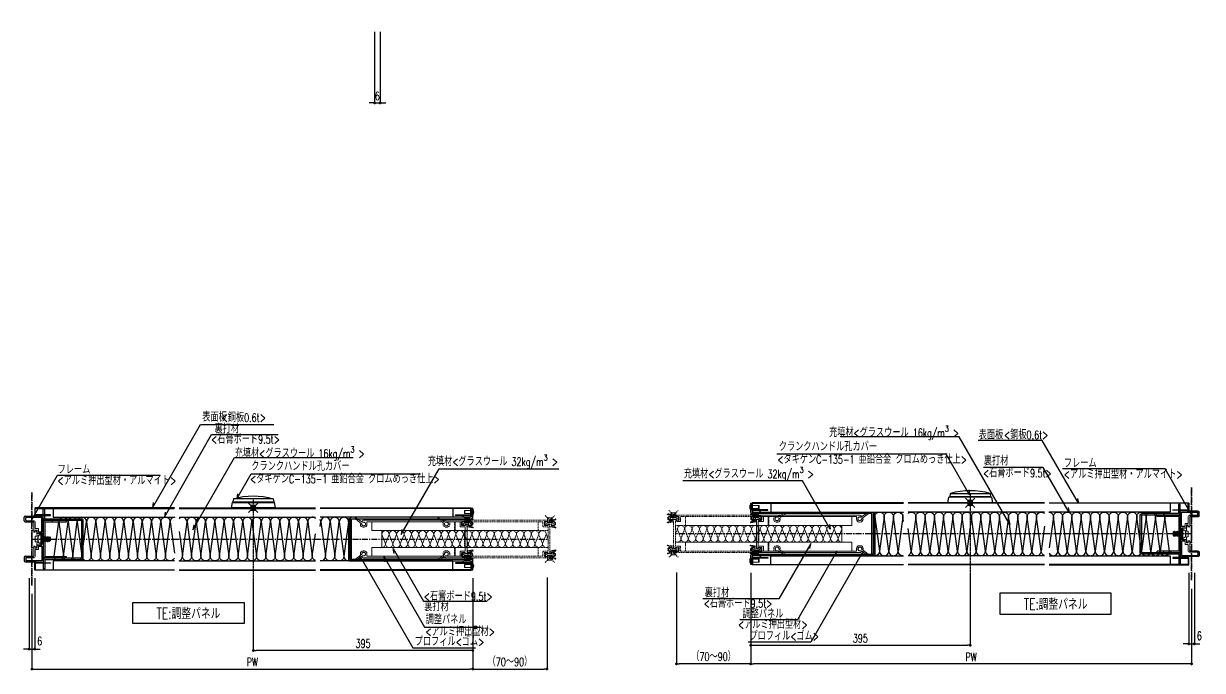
# Model space of a CAD drawing. Extents: x -275225 to 47266, y -41063 to 95295.
# Drawn here: x -225607 to -224337, y -14322 to -13626 of the extents above; entities that cross this region are included whole.
import ezdxf
from ezdxf.enums import TextEntityAlignment as Align

# ---------------------------------------------------------------- set-up
doc = ezdxf.new("R2010")
doc.units = 0
doc.header["$LTSCALE"] = 0.2
doc.header["$PDMODE"] = 99
doc.header["$PDSIZE"] = 5
doc.linetypes.add('CENTER', pattern=[50.8, 31.75, -6.35, 6.35, -6.35])
doc.linetypes.add('HIDDEN', pattern=[9.525, 6.35, -3.175])
doc.layers.add('_ポイント', color=1, linetype='Continuous', plot=False)
for name, color, linetype in [('_基準', 1, 'CENTER'), ('_文字', 3, 'Continuous'), ('_製品', 4, 'Continuous'), ('_製品寸法', 9, 'Continuous'), ('KIJUN', 1, 'CENTER')]:
    doc.layers.add(name, color=color, linetype=linetype)
doc.styles.add('OKAMURA', font='SIMPLEX.shx', dxfattribs={"width": 0.7, "bigfont": 'BIGFONT.shx'})
doc.dimstyles.new('OKAMURA-003', dxfattribs={"dimscale": 3, "dimtxt": 3, "dimasz": 1, "dimexe": 0, "dimexo": 3, "dimgap": 1, "dimtad": 1, "dimdec": 3, "dimdsep": 46, "dimtxsty": 'OKAMURA', "dimblk1": 'DOT', "dimblk2": 'DOT', "dimsah": 1, "dimcen": 0, "dimclrd": 9, "dimclre": 9, "dimclrt": 3, "dimadec": 0, "dimazin": 0, "dimtfac": 1, "dimtdec": 3, "dimtix": 1, "dimtmove": 2, "dimatfit": 3, "dimldrblk": 'NONE', "dimfxl": 0, "dimtolj": 1, "dimarcsym": 0})

# ---------------------------------------------------------------- blocks, each defined once
blk = doc.blocks.new('P16_SS_BASE_TAYNAM_TE')
at = {"layer": '_ポイント'}
blk.add_point((24, 13), dxfattribs=at)
at = {"layer": '_製品'}
for p, q in [((48, 13), (0, 13)), ((1.1, 7), (0, 13)), ((48, 13), (46.9, 7)), ((1.1, 7), (46.9, 7)), ((2, 7), (2, 6.5)), ((2, 6.5), (46, 6.5)), ((2.6, 3), (2, 6.5)), ((45.4, 3), (2.6, 3)), ((45.4, 3), (46, 6.5)), ((46, 7), (46, 6.5))]:
    blk.add_line(p, q, dxfattribs=at)
blk.add_arc((24, 77.7), 77.7, 254.0272, 285.9729, dxfattribs=at)
blk = doc.blocks.new('P16_SS_BASE_TV_TAYNAM00')
at = {"layer": '_製品'}
blk.add_blockref('P16_SS_BASE_TAYNAM_TE', (-24, -13), dxfattribs=at)
blk = doc.blocks.new('_DOT')
at = {"color": 0, "linetype": 'ByBlock'}
blk.add_line((-0.5, 0), (-1, 0), dxfattribs=at)
at = {"color": 0, "linetype": 'ByBlock', "const_width": 0.5}
blk.add_lwpolyline([(-0.25, 0, 1), (0.25, 0, 1)], format="xyb", close=True, dxfattribs=at)
blk = doc.blocks.new('*D934')
at = {"layer": '_製品寸法', "color": 9, "lineweight": -2, "transparency": 16777216}
for p, q in [((238.5, -42.5), (238.5, -120)), ((475, -42), (475, -120)), ((472, -120), (241.5, -120))]:
    blk.add_line(p, q, dxfattribs=at)
at = {"layer": 'Defpoints', "color": 0, "transparency": 16777216}
for p in [(238.5, -33.5), (475, -33), (238.5, -120)]:
    blk.add_point(p, dxfattribs=at)
at = {"layer": '_製品寸法', "color": 9, "lineweight": -2, "transparency": 16777216, "xscale": 3, "yscale": 3, "zscale": 3, "rotation": 180}
blk.add_blockref('_DOT', (238.5, -120), dxfattribs=at)
at = {"layer": '_製品寸法', "color": 9, "lineweight": -2, "transparency": 16777216, "xscale": 3, "yscale": 3, "zscale": 3}
blk.add_blockref('_DOT', (475, -120), dxfattribs=at)
at = {"layer": '_製品寸法', "color": 3, "transparency": 16777216, "insert": (356.8, -112.5), "char_height": 9, "attachment_point": 5, "style": 'OKAMURA'}
blk.add_mtext('\\A1;395', dxfattribs=at)
blk = doc.blocks.new('_None')
blk = doc.blocks.new('*D935')
at = {"layer": '_製品寸法', "color": 9, "lineweight": -2, "transparency": 16777216}
for p, q in [((475, -42), (475, -140)), ((0, -59), (0, -140)), ((3, -140), (472, -140))]:
    blk.add_line(p, q, dxfattribs=at)
at = {"layer": 'Defpoints', "color": 0, "transparency": 16777216}
for p in [(475, -33), (0, -50), (475, -140)]:
    blk.add_point(p, dxfattribs=at)
at = {"layer": '_製品寸法', "color": 9, "lineweight": -2, "transparency": 16777216, "xscale": 3, "yscale": 3, "zscale": 3, "rotation": 180}
blk.add_blockref('_DOT', (0, -140), dxfattribs=at)
at = {"layer": '_製品寸法', "color": 9, "lineweight": -2, "transparency": 16777216, "xscale": 3, "yscale": 3, "zscale": 3}
blk.add_blockref('_DOT', (475, -140), dxfattribs=at)
at = {"layer": '_製品寸法', "color": 3, "transparency": 16777216, "insert": (237.5, -132.5), "char_height": 9, "attachment_point": 5, "style": 'OKAMURA'}
blk.add_mtext('\\A1;PW', dxfattribs=at)
blk = doc.blocks.new('*D936')
at = {"layer": '_製品寸法', "color": 9, "lineweight": -2, "transparency": 16777216}
for p, q in [((475, -42), (475, -140)), ((555, -41.5), (555, -140)), ((478, -140), (552, -140))]:
    blk.add_line(p, q, dxfattribs=at)
at = {"layer": 'Defpoints', "color": 0, "transparency": 16777216}
for p in [(475, -33), (555, -32.5), (555, -140)]:
    blk.add_point(p, dxfattribs=at)
at = {"layer": '_製品寸法', "color": 9, "lineweight": -2, "transparency": 16777216, "xscale": 3, "yscale": 3, "zscale": 3, "rotation": 180}
blk.add_blockref('_DOT', (475, -140), dxfattribs=at)
at = {"layer": '_製品寸法', "color": 9, "lineweight": -2, "transparency": 16777216, "xscale": 3, "yscale": 3, "zscale": 3}
blk.add_blockref('_DOT', (555, -140), dxfattribs=at)
at = {"layer": '_製品寸法', "color": 3, "transparency": 16777216, "insert": (515, -132.5), "char_height": 9, "attachment_point": 5, "style": 'OKAMURA'}
blk.add_mtext('\\A1;（70～90）', dxfattribs=at)
blk = doc.blocks.new('P16FILLETHEISYO')
at = {"layer": '_製品', "color": 0, "linetype": 'ByBlock', "lineweight": 15}
for p, q in [((5.6, 38.8), (5.6, 38.6)), ((7.1, 38.6), (7.1, 38.8)), ((120.3, 43.1), (8.6, 43.1)), ((9.6, 41.1), (8.6, 41.1)), ((11.1, 39.6), (11.1, 38.6)), ((11.1, 39.6), (11.1, 38.6)), ((12.6, 38.6), (12.6, 41.1)), ((112.7, 41.4), (12.9, 41.4)), ((17.8, 41.4), (17.8, 31.9)), ((107.8, 41.4), (107.8, 31.9)), ((113, 36.6), (113, 41.1)), ((114.7, 37.8), (114.7, 41.4)), ((115, 41.7), (118.3, 41.7)), ((116, 41.7), (118.4, 41.7)), ((118.6, 41.5), (118.6, 40.9)), ((118.6, 37.7), (118.6, 38.3)), ((118.8, 40.7), (120.3, 40.7)), ((120.3, 38.5), (118.8, 38.5)), ((120.6, 41), (120.6, 42.8)), ((120.6, 7.5), (120.6, 38.2)), ((8.6, 37.1), (9.6, 37.1)), ((9.6, 35.6), (8.6, 35.6)), ((17.8, 31.9), (107.8, 31.9)), ((118.6, 36.1), (113.5, 36.1)), ((118.3, 37.5), (115, 37.5)), ((118.4, 37.5), (116, 37.5)), ((118.6, 36.1), (118.6, 9.6)), ((17.8, 13.8), (107.8, 13.8)), ((17.8, 4.3), (17.8, 13.8)), ((107.8, 4.3), (107.8, 13.8)), ((5.6, 6.8), (5.6, 7.1)), ((7.1, 7.1), (7.1, 6.8)), ((9.6, 10.1), (8.6, 10.1)), ((8.6, 8.6), (9.6, 8.6)), ((9.6, 4.6), (8.6, 4.6)), ((120.3, 2.6), (8.6, 2.6)), ((11.1, 6.1), (11.1, 7.1)), ((11.1, 6.1), (11.1, 7.1)), ((12.6, 7.1), (12.6, 4.6)), ((113, 4.3), (12.9, 4.3)), ((113, 9.1), (113, 4.3)), ((118.6, 9.6), (113.5, 9.6)), ((114.7, 7.9), (114.7, 4.3)), ((118.3, 8.2), (115, 8.2)), ((115, 4), (118.3, 4)), ((118.4, 8.2), (116, 8.2)), ((116, 4), (118.4, 4)), ((118.6, 8), (118.6, 7.4)), ((118.6, 4.2), (118.6, 4.8)), ((120.3, 7.2), (118.8, 7.2)), ((118.8, 5), (120.3, 5)), ((120.6, 4.7), (120.6, 2.9))]:
    blk.add_line(p, q, dxfattribs=at)
at = {"layer": '_製品', "color": 6, "linetype": 'ByBlock', "lineweight": 15}
for p, q in [((28.6, 27.9), (32.6, 17.8)), ((36.6, 27.9), (32.6, 17.8)), ((40.6, 17.8), (36.6, 27.9)), ((44.6, 27.9), (40.6, 17.8)), ((48.6, 17.8), (44.6, 27.9)), ((52.6, 27.9), (48.6, 17.8)), ((56.6, 17.8), (52.6, 27.9)), ((60.6, 27.9), (56.6, 17.8)), ((64.6, 17.8), (60.6, 27.9)), ((68.6, 27.9), (64.6, 17.8)), ((72.6, 17.8), (68.6, 27.9)), ((76.6, 27.9), (72.6, 17.8)), ((80.6, 17.8), (76.6, 27.9)), ((84.6, 27.9), (80.6, 17.8)), ((88.6, 17.8), (84.6, 27.9)), ((92.6, 27.9), (88.6, 17.8)), ((96.6, 17.8), (92.6, 27.9)), ((100.6, 27.9), (96.6, 17.8)), ((104.6, 17.8), (100.6, 27.9)), ((108.6, 27.9), (104.6, 17.8)), ((112.6, 17.8), (108.6, 27.9)), ((116.6, 27.9), (112.6, 17.8)), ((118.6, 22.8), (116.6, 27.9))]:
    blk.add_line(p, q, dxfattribs=at)
at = {"layer": '_製品', "color": 0, "linetype": 'ByBlock', "lineweight": 15}
for points in [[(8.5, 41, -0.228898), (8, 41), (0.9, 45.5, 1), (0.2, 44.6), (6.9, 39.4, -0.228782), (7.1, 39, 3.021129)], [(8.5, 4.7, 0.228898), (8, 4.6), (0.9, 0.1, -1), (0.2, 1.1), (6.9, 6.2, 0.228782), (7.1, 6.6, -3.021129)]]:
    blk.add_lwpolyline(points, format="xyb", close=True, dxfattribs=at)
at = {"layer": '_製品', "color": 0, "linetype": 'ByBlock'}
for points in [[(120.6, 36.1), (120.6, 38.6), (118.3, 38.6), (118.3, 37.6), (115.3, 37.6), (115.3, 41.6), (118.3, 41.6), (118.3, 40.5), (120.6, 40.5), (120.6, 43.1), (126.6, 44.2, -1.028191), (126.8, 43.7), (122.3, 42.1), (122.3, 41.8), (124.4, 41.8, -1), (124.4, 37.3), (122.3, 37.3), (122.3, 37), (126.8, 35.5, -1.028191), (126.6, 35), (120.6, 36.1)], [(120.6, 9.6), (120.6, 7), (118.3, 7), (118.3, 8.1), (115.3, 8.1), (115.3, 4.1), (118.3, 4.1), (118.3, 5.1), (120.6, 5.1), (120.6, 2.6), (126.6, 1.5, 1.028191), (126.8, 2), (122.3, 3.5), (122.3, 3.8), (124.4, 3.8, 1), (124.4, 8.3), (122.3, 8.3), (122.3, 8.6), (126.8, 10.1, 1.028191), (126.6, 10.7), (120.6, 9.6)]]:
    blk.add_lwpolyline(points, format="xyb", dxfattribs=at)
for points in [[(124.4, 41.3), (121.8, 41.3), (121.8, 37.8), (124.4, 37.8, 1)], [(124.4, 4.3), (121.8, 4.3), (121.8, 7.8), (124.4, 7.8, -1)]]:
    blk.add_lwpolyline(points, format="xyb", close=True, dxfattribs=at)
at = {"layer": '_製品', "color": 6, "linetype": 'ByBlock', "lineweight": 15}
blk.add_lwpolyline([(28.6, 31.9), (28.6, 13.8), (118.6, 13.8), (118.6, 31.9)], close=True, dxfattribs=at)
at = {"layer": '_製品', "color": 0, "linetype": 'ByBlock', "lineweight": 15}
for centre, radius, start, end in [((6.4, 38.8), 0.75, 0, 180), ((8.6, 38.6), 3, 180, 270), ((8.6, 38.6), 1.5, 180, 270), ((8.6, 42.1), 1, 90, 270), ((9.6, 39.6), 1.5, 0, 90), ((9.6, 38.6), 3, 270, 0), ((9.6, 38.6), 1.5, 270, 0), ((12.9, 41.1), 0.3, 90, 180), ((112.7, 41.1), 0.3, 359.9999, 90), ((115, 41.4), 0.3, 89.9999, 179.9999), ((118.4, 41.5), 0.2, 359.9999, 89.9999), ((118.8, 40.9), 0.2, 179.9999, 269.9999), ((118.8, 38.3), 0.2, 89.9999, 179.9999), ((120.3, 42.8), 0.3, 359.9999, 89.9999), ((120.3, 41), 0.3, 269.9999, 359.9999), ((120.3, 38.2), 0.3, 359.9999, 89.9999), ((113.5, 36.6), 0.5, 179.9999, 269.9999), ((115, 37.8), 0.3, 179.9999, 269.9999), ((118.4, 37.7), 0.2, 269.9999, 359.9999), ((8.6, 7.1), 3, 90, 180), ((6.4, 6.8), 0.75, 180, 0), ((8.6, 7.1), 1.5, 90, 180), ((8.6, 3.6), 1, 90, 270), ((9.6, 7.1), 3, 0, 90), ((9.6, 7.1), 1.5, 0, 90), ((9.6, 6.1), 1.5, 270, 0), ((12.9, 4.6), 0.3, 180, 270), ((113.5, 9.1), 0.5, 90.0001, 180.0001), ((115, 7.9), 0.3, 90.0001, 180.0001), ((115, 4.3), 0.3, 180.0001, 270.0001), ((118.4, 8), 0.2, 0.0001, 90.0001), ((118.4, 4.2), 0.2, 270.0001, 0.0001), ((118.8, 7.4), 0.2, 180.0001, 270.0001), ((118.8, 4.8), 0.2, 90.0001, 180.0001), ((120.3, 7.5), 0.3, 270.0001, 0.0001), ((120.3, 4.7), 0.3, 0.0001, 90.0001), ((120.3, 2.9), 0.3, 270.0001, 0.0001)]:
    blk.add_arc(centre, radius, start, end, dxfattribs=at)
at = {"layer": '_製品', "color": 6, "linetype": 'ByBlock', "lineweight": 15}
for centre, start, end in [((32.6, 27.9), 0, 180), ((40.6, 27.9), 0, 180), ((48.6, 27.9), 0, 180), ((56.6, 27.9), 0, 180), ((64.6, 27.9), 0, 180), ((72.6, 27.9), 0, 180), ((80.6, 27.9), 0, 180), ((88.6, 27.9), 0, 180), ((96.6, 27.9), 0, 180), ((104.6, 27.9), 0, 180), ((112.6, 27.9), 0, 180), ((28.6, 17.8), 270, 0), ((36.6, 17.8), 180, 0), ((44.6, 17.8), 180, 0), ((52.6, 17.8), 180, 0), ((60.6, 17.8), 180, 0), ((68.6, 17.8), 180, 0), ((76.6, 17.8), 180, 0), ((84.6, 17.8), 180, 0), ((92.6, 17.8), 180, 0), ((100.6, 17.8), 180, 0), ((108.6, 17.8), 180, 0), ((116.6, 17.8), 180, 300.0004)]:
    blk.add_arc(centre, 4, start, end, dxfattribs=at)
at = {"layer": '_製品', "color": 0, "linetype": 'ByBlock', "lineweight": 15}
for p in [(120.6, 43.1), (120.6, 2.6)]:
    blk.add_point(p, dxfattribs=at)
blk = doc.blocks.new('P16KONEJI')
at = {"layer": '_製品', "color": 0, "linetype": 'ByBlock'}
for p, q in [((3.3, 9.9), (1.8, 9.8)), ((3.3, 0.9), (1.8, 1)), ((3.3, 10.8), (3.3, 0)), ((4.3, 10.8), (3.3, 10.8)), ((3.3, 7.8), (3.3, 7.9)), ((3.3, 7.9), (3.4, 7.9)), ((3.3, 7.9), (3.7, 2.9)), ((3.4, 7.9), (3.7, 7.5)), ((3.4, 7.9), (3.8, 2.9)), ((3.5, 3.4), (3.7, 2.9)), ((3.7, 2.9), (3.8, 2.9)), ((3.8, 2.9), (4.1, 3.4)), ((3.9, 7.5), (4.1, 7.9)), ((4.1, 7.9), (4.2, 7.9)), ((4.1, 7.9), (4.5, 2.9)), ((4.2, 7.9), (4.5, 7.5)), ((4.2, 7.9), (4.6, 2.9)), ((4.3, 10.8), (4.3, 0)), ((4.3, 3.4), (4.5, 2.9)), ((4.5, 2.9), (4.6, 2.9)), ((4.6, 2.9), (4.9, 3.4)), ((4.7, 7.5), (4.9, 7.9)), ((4.9, 7.9), (5.3, 2.9)), ((4.9, 7.9), (5, 7.9)), ((5, 7.9), (5.4, 2.9)), ((5, 7.9), (5.3, 7.5)), ((5.1, 3.4), (5.3, 2.9)), ((5.3, 2.9), (5.4, 2.9)), ((5.4, 2.9), (5.7, 3.4)), ((5.5, 7.5), (5.7, 7.9)), ((5.7, 7.9), (5.8, 7.9)), ((5.7, 7.9), (6.1, 2.9)), ((5.8, 7.9), (6.1, 7.5)), ((5.8, 7.9), (6.2, 2.9)), ((5.9, 3.4), (6.1, 2.9)), ((6.1, 2.9), (6.2, 2.9)), ((6.2, 2.9), (6.5, 3.4)), ((6.3, 7.5), (6.5, 7.9)), ((6.5, 7.9), (6.6, 7.9)), ((6.5, 7.9), (6.9, 2.9)), ((6.6, 7.9), (6.9, 7.5)), ((6.6, 7.9), (7, 2.9)), ((6.7, 3.4), (6.9, 2.9)), ((6.9, 2.9), (7, 2.9)), ((7, 2.9), (7.3, 3.4)), ((7.1, 7.5), (7.3, 7.9)), ((7.3, 7.9), (7.4, 7.9)), ((7.3, 7.9), (7.7, 2.9)), ((7.4, 7.9), (7.7, 7.5)), ((7.4, 7.9), (7.8, 2.9)), ((7.5, 3.4), (7.7, 2.9)), ((7.7, 2.9), (7.8, 2.9)), ((7.8, 2.9), (8.1, 3.4)), ((7.9, 7.5), (8.1, 7.9)), ((8.1, 7.9), (8.2, 7.9)), ((8.1, 7.9), (8.5, 2.9)), ((8.2, 7.9), (8.5, 7.5)), ((8.2, 7.9), (8.6, 2.9)), ((8.3, 3.4), (8.5, 2.9)), ((8.5, 2.9), (8.6, 2.9)), ((8.6, 2.9), (8.9, 3.4)), ((8.7, 7.5), (8.9, 7.9)), ((8.9, 7.9), (9, 7.9)), ((8.9, 7.9), (9.3, 2.9)), ((9, 7.9), (9.3, 7.5)), ((9, 7.9), (9.4, 2.9)), ((9.1, 3.4), (9.3, 2.9)), ((9.3, 2.9), (9.4, 2.9)), ((9.4, 2.9), (9.7, 3.4)), ((9.5, 7.5), (9.7, 7.9)), ((9.7, 7.9), (9.8, 7.9)), ((9.7, 7.9), (10.1, 2.9)), ((9.8, 7.9), (10.1, 7.5)), ((9.8, 7.9), (10.2, 2.9)), ((9.9, 3.4), (10.1, 2.9)), ((10.1, 2.9), (10.2, 2.9)), ((10.2, 2.9), (10.5, 3.4)), ((10.3, 7.5), (10.5, 7.9)), ((10.5, 7.9), (10.6, 7.9)), ((10.5, 7.9), (10.9, 2.9)), ((10.6, 7.9), (10.9, 7.5)), ((10.6, 7.9), (11, 2.9)), ((10.7, 3.4), (10.9, 2.9)), ((10.9, 2.9), (11, 2.9)), ((11, 2.9), (11.3, 3.4)), ((11.1, 7.5), (11.3, 7.9)), ((11.3, 7.9), (11.4, 7.9)), ((11.3, 7.9), (11.7, 2.9)), ((11.4, 7.9), (11.7, 7.5)), ((11.4, 7.9), (11.8, 2.9)), ((11.5, 3.4), (11.7, 2.9)), ((11.7, 2.9), (11.8, 2.9)), ((11.8, 2.9), (12.1, 3.4)), ((11.9, 7.5), (12.1, 7.9)), ((12.1, 7.9), (12.2, 7.9)), ((12.1, 7.9), (12.5, 2.9)), ((12.2, 7.9), (12.5, 7.5)), ((12.2, 7.9), (12.6, 2.9)), ((12.3, 3.4), (12.5, 2.9)), ((12.5, 2.9), (12.6, 2.9)), ((12.6, 2.9), (12.9, 3.4)), ((12.7, 7.5), (12.9, 7.9)), ((12.9, 7.9), (13, 7.9)), ((12.9, 7.9), (13.3, 3.5)), ((13, 7.9), (13.3, 7.5)), ((13, 7.9), (13.3, 3.5)), ((13.3, 3.5), (13, 3.4)), ((13.3, 7.5), (13.3, 3.5)), ((4.3, 0), (3.3, 0))]:
    blk.add_line(p, q, dxfattribs=at)
for centre, radius, start, end in [((12, 5.4), 12, 164.506, 195.494), ((2, 8.2), 1.6, 95, 164.506), ((2, 2.6), 1.6, 195.494, 265), ((3.4, 3.3), 0.115, 30, 150), ((3.8, 7.5), 0.115, 210, 330), ((4.2, 3.3), 0.115, 30, 150), ((4.6, 7.5), 0.115, 210, 330), ((5, 3.3), 0.115, 30, 150), ((5.4, 7.5), 0.115, 210, 330), ((5.8, 3.3), 0.115, 30, 150), ((6.2, 7.5), 0.115, 210, 330), ((6.6, 3.3), 0.115, 30, 150), ((7, 7.5), 0.115, 210, 330), ((7.4, 3.3), 0.115, 30, 150), ((7.8, 7.5), 0.115, 210, 330), ((8.2, 3.3), 0.115, 30, 150), ((8.6, 7.5), 0.115, 210, 330), ((9, 3.3), 0.115, 30, 150), ((9.4, 7.5), 0.115, 210, 330), ((9.8, 3.3), 0.115, 30, 150), ((10.2, 7.5), 0.115, 210, 330), ((10.6, 3.3), 0.115, 30, 150), ((11, 7.5), 0.115, 210, 330), ((11.4, 3.3), 0.115, 30, 150), ((11.8, 7.5), 0.115, 210, 330), ((12.2, 3.3), 0.115, 30, 150), ((12.6, 7.5), 0.115, 210, 330), ((13, 3.3), 0.115, 112.5605, 150)]:
    blk.add_arc(centre, radius, start, end, dxfattribs=at)
blk = doc.blocks.new('P16USHEISYO')
at = {"color": 0, "linetype": 'ByBlock'}
for p, q in [((4, 45), (4, 49)), ((5, 50), (16.4, 50)), ((5, 44), (13.7, 44)), ((5.5, 45.7), (5.5, 48.3)), ((22.9, 48.8), (6, 48.8)), ((6, 45.2), (14.7, 45.2)), ((16.8, 50.4), (16.4, 50)), ((17, 50.5), (23.9, 50.5)), ((22.9, 33.3), (22.9, 48.8)), ((24.4, 25.8), (24.4, 50)), ((12.2, 34), (12.2, 25.5)), ((12.2, 17), (12.2, 25.5)), ((12.2, 17), (12.2, 25.5)), ((12.2, 17), (12.2, 25.5)), ((17.9, 31.8), (22.9, 31.8)), ((19.2, 33.3), (22.9, 33.3)), ((22.9, 31.8), (22.9, 25.8)), ((22.9, 25.8), (23.2, 25.5)), ((22.9, 25.2), (23.2, 25.5)), ((24.4, 25.8), (24.1, 25.5)), ((24.1, 25.5), (24.4, 25.2)), ((17.9, 19.2), (22.9, 19.2)), ((19.2, 17.7), (22.9, 17.7)), ((22.9, 19.2), (22.9, 25.2)), ((22.9, 17.7), (22.9, 2.2)), ((24.4, 25.2), (24.4, 1)), ((4, 6), (4, 2)), ((5, 7), (13.7, 7)), ((5, 1), (16.4, 1)), ((5.5, 5.3), (5.5, 2.7)), ((6, 5.8), (14.7, 5.8)), ((22.9, 2.2), (6, 2.2)), ((16.8, 0.6), (16.4, 1)), ((17, 0.5), (23.9, 0.5))]:
    blk.add_line(p, q, dxfattribs=at)
at = {"color": 0, "linetype": 'ByBlock', "lineweight": 15}
for p, q in [((14.2, 43.5), (14.2, 33.5)), ((15.7, 44.2), (15.7, 36.7)), ((12.2, 34), (13.2, 35)), ((14.2, 35), (13.2, 35)), ((14.2, 33), (14.2, 35)), ((14.2, 33.5), (15.7, 33.5)), ((14.2, 33), (15.7, 33)), ((14.2, 33), (15.7, 33)), ((18.9, 36.7), (15.7, 36.7)), ((15.7, 33.5), (15.7, 35.2)), ((15.7, 35.2), (17.7, 35.2)), ((17.2, 34.7), (15.7, 34.7)), ((15.7, 33), (15.7, 34.7)), ((15.7, 33), (15.7, 34.5)), ((15.7, 28.5), (17.7, 28.5)), ((15.7, 28.5), (15.7, 22.5)), ((15.7, 28.5), (17.7, 28.5)), ((15.7, 28.5), (15.7, 22.5)), ((17.7, 28.5), (17.2, 34.7)), ((17.7, 28.5), (17.2, 34.5)), ((17.7, 32), (17.7, 35.2)), ((17.7, 28.5), (17.7, 28.5)), ((19.2, 33.3), (19.2, 36.4)), ((12.2, 17), (13.2, 16)), ((14.2, 16), (13.2, 16)), ((14.2, 18), (14.2, 16)), ((14.2, 18), (15.7, 18)), ((14.2, 18), (15.7, 18)), ((14.2, 7.5), (14.2, 17.5)), ((14.2, 17.5), (15.7, 17.5)), ((15.7, 22.5), (17.7, 22.5)), ((15.7, 22.5), (17.7, 22.5)), ((15.7, 18), (15.7, 16.5)), ((15.7, 18), (15.7, 16.2)), ((15.7, 17.5), (15.7, 15.7)), ((17.2, 16.2), (15.7, 16.2)), ((15.7, 15.7), (17.7, 15.7)), ((15.7, 6.8), (15.7, 14.2)), ((18.9, 14.2), (15.7, 14.2)), ((17.7, 22.5), (17.2, 16.2)), ((17.7, 22.5), (17.7, 22.4)), ((17.7, 19), (17.7, 15.7)), ((19.2, 17.7), (19.2, 14.5))]:
    blk.add_line(p, q, dxfattribs=at)
at = {"color": 0, "linetype": 'ByBlock'}
for centre, radius, start, end in [((5, 49), 1, 90, 180), ((5, 45), 1, 180, 270), ((6, 48.3), 0.5, 90, 180), ((6, 45.7), 0.5, 180, 270), ((13.7, 43.5), 0.5, 0, 90), ((17, 50.2), 0.3, 90, 135), ((23.9, 50), 0.5, 0, 90), ((17.9, 32), 0.2, 180, 270), ((17.9, 19), 0.2, 90, 180), ((5, 6), 1, 90, 180), ((5, 2), 1, 180, 270), ((6, 5.3), 0.5, 90, 180), ((6, 2.7), 0.5, 180, 270), ((13.7, 7.5), 0.5, 270, 0), ((17, 0.8), 0.3, 225, 270), ((23.9, 1), 0.5, 270, 0)]:
    blk.add_arc(centre, radius, start, end, dxfattribs=at)
at = {"color": 0, "linetype": 'ByBlock', "lineweight": 15}
for centre, radius, start, end in [((14.7, 44.2), 1, 0, 90), ((18.9, 36.4), 0.3, 0, 90), ((18.9, 14.5), 0.3, 270, 0), ((14.7, 6.8), 1, 270, 0)]:
    blk.add_arc(centre, radius, start, end, dxfattribs=at)
blk = doc.blocks.new('A$C0FB026AB')
at = {"color": 0, "linetype": 'ByBlock'}
for p, q in [((12.200001, 21.900002), (12.200001, 32.1)), ((13.799999, 32.1), (12.200001, 32.1)), ((13.799999, 21.9), (13.799999, 32.1)), ((12.200001, 18.65), (12.200001, -18.65)), ((13.800001, 20.300002), (53.600001, 20.300002)), ((13.800001, 20.25), (37.200001, 20.25)), ((13.800001, 18.65), (13.800001, -18.65)), ((13.800001, 18.65), (37.200001, 18.65)), ((13.801264, 21.9), (53.600001, 21.9)), ((22.200001, 18.65), (22.200001, 20.25)), ((37.200001, 18.65), (37.200001, 20.25)), ((53.600001, -20.300001), (53.600001, 20.300002)), ((55.200001, -20.300001), (55.200001, 20.300002)), ((12.200001, -21.900024), (12.200001, -32.100022)), ((13.799999, -20.300001), (53.600001, -20.300001)), ((13.799999, -21.899999), (13.799999, -32.099999)), ((13.799999, -21.9), (53.600001, -21.9)), ((13.800001, -18.65), (37.200001, -18.65)), ((13.800001, -20.25), (37.200001, -20.25)), ((22.200001, -18.649999), (22.200001, -20.249999)), ((30.200001, -18.649999), (30.200001, -20.249999)), ((37.200001, -20.25), (37.200001, -18.65)), ((13.799999, -32.1), (12.200001, -32.1))]:
    blk.add_line(p, q, dxfattribs=at)
for centre, start, end in [((13.800001, 21.900002), 180, 270), ((13.800001, 18.65), 90, 180), ((53.600001, 20.3), 0, 90), ((13.800001, -18.65), 180, 270), ((13.800001, -21.900024), 90, 180), ((53.600001, -20.3), 270, 0)]:
    blk.add_arc(centre, 1.6, start, end, dxfattribs=at)
blk = doc.blocks.new('P16TEHEISYO')
at = {"color": 0, "linetype": 'ByBlock'}
for p, q in [((166.7, 67), (313.7, 67)), ((166.7, 66.5), (313.7, 66.5)), ((483.2, 65.6), (483.2, 59.4)), ((166.7, 57), (313.7, 57)), ((351, 55.4), (349.4, 55.4)), ((166.7, 10), (313.7, 10)), ((166.7, 0.5), (313.7, 0.5)), ((166.7, 0), (313.7, 0))]:
    blk.add_line(p, q, dxfattribs=at)
at = {"color": 0, "linetype": 'ByBlock', "lineweight": 15}
for p, q in [((474.2, 60.9), (474.2, 64.1)), ((483.2, 64.1), (474.2, 64.1)), ((474.7, 60.9), (474.7, 64.1)), ((474.2, 6.1), (474.2, 2.9)), ((483.2, 6.1), (474.2, 6.1)), ((483.2, 2.9), (474.2, 2.9)), ((474.7, 6.1), (474.7, 2.9))]:
    blk.add_line(p, q, dxfattribs=at)
at = {"color": 6, "linetype": 'ByBlock', "ltscale": 0.5}
for p, q in [((175.3, 52), (175.3, 52)), ((318.7, 46.9), (319.4, 52)), ((319.4, 52), (319.4, 52)), ((319.4, 52), (324.4, 15)), ((329.4, 52), (329.4, 52)), ((349.4, 52), (344.4, 15)), ((166.7, 41.7), (170.3, 15))]:
    blk.add_line(p, q, dxfattribs=at)
at = {"color": 0, "linetype": 'ByBlock', "ltscale": 0.5}
for p, q in [((170.3, 15), (170.3, 15)), ((324.4, 15), (324.4, 15))]:
    blk.add_line(p, q, dxfattribs=at)
for points in [[(161.7, 67), (11.7, 67, 0.414214), (11.2, 66.5), (11.2, 59.5, 0.414214), (11.7, 59), (28.2, 59), (28.2, 59.5), (11.7, 59.5), (11.7, 66.5), (161.7, 66.5)], [(161.7, 0), (11.7, 0, -0.414214), (11.2, 0.5), (11.2, 7.5, -0.414214), (11.7, 8), (28.2, 8), (28.2, 7.5), (11.7, 7.5), (11.7, 0.5), (161.7, 0.5)]]:
    blk.add_lwpolyline(points, format="xyb")
for points in [[(31.2, 66.5), (31.2, 57), (161.7, 57)], [(161.7, 10), (31.2, 10), (31.2, 0.5)]]:
    blk.add_lwpolyline(points)
at = {"color": 0, "linetype": 'ByBlock'}
for points in [[(318.7, 67), (481.1, 67, -0.414214), (481.6, 66.5), (481.6, 59.5, -0.414214), (481.1, 59), (464.6, 59), (464.6, 59.5), (481.1, 59.5), (481.1, 66.5), (318.7, 66.5)], [(352.6, 11.6), (352.6, 55.4), (481.6, 55.4, 0.414214), (483.2, 57), (483.2, 66.5), (481.6, 66.5), (481.6, 57), (352.6, 57, 0.414214), (351, 55.4), (351, 11.6), (352.6, 11.6)], [(349.4, 55.4), (349.4, 11.6, 0.414214), (351, 10), (481.6, 10), (481.6, 0.5), (483.2, 0.5), (483.2, 10, 0.414214), (481.6, 11.6), (351, 11.6), (351, 55.4)], [(318.7, 0), (481.1, 0, 0.414214), (481.6, 0.5), (481.6, 7.5, 0.414214), (481.1, 8), (464.6, 8), (464.6, 7.5), (481.1, 7.5), (481.1, 0.5), (318.7, 0.5)]]:
    blk.add_lwpolyline(points, format="xyb", dxfattribs=at)
for points in [[(461.6, 66.5), (461.6, 57), (318.7, 57)], [(461.6, 0.5), (461.6, 10), (318.7, 10)]]:
    blk.add_lwpolyline(points, dxfattribs=at)
at = {"color": 6, "linetype": 'ByBlock', "ltscale": 0.5}
for points in [[(47.1, 52), (47.1, 52, 0.414214), (42.1, 57), (42.1, 57, 0.414214), (37.1, 52), (37.1, 52), (42.1, 15), (42.1, 15, -0.414214), (37.1, 10), (37.1, 10, -0.414214), (32.1, 15), (32.1, 15), (37.1, 52)], [(57.1, 52), (57.1, 52, 0.414214), (52.1, 57), (52.1, 57, 0.414214), (47.1, 52), (47.1, 52), (52.1, 15), (52.1, 15, -0.414214), (47.1, 10), (47.1, 10, -0.414214), (42.1, 15), (42.1, 15), (47.1, 52)], [(67.1, 52), (67.1, 52, 0.414214), (62.1, 57), (62.1, 57, 0.414214), (57.1, 52), (57.1, 52), (62.1, 15), (62.1, 15, -0.414214), (57.1, 10), (57.1, 10, -0.414214), (52.1, 15), (52.1, 15), (57.1, 52)], [(77.1, 52), (77.1, 52, 0.414214), (72.1, 57), (72.1, 57, 0.414214), (67.1, 52), (67.1, 52), (72.1, 15), (72.1, 15, -0.414214), (67.1, 10), (67.1, 10, -0.414214), (62.1, 15), (62.1, 15), (67.1, 52)], [(87.1, 52), (87.1, 52, 0.414214), (82.1, 57), (82.1, 57, 0.414214), (77.1, 52), (77.1, 52), (82.1, 15), (82.1, 15, -0.414214), (77.1, 10), (77.1, 10, -0.414214), (72.1, 15), (72.1, 15), (77.1, 52)], [(97.1, 52), (97.1, 52, 0.414214), (92.1, 57), (92.1, 57, 0.414214), (87.1, 52), (87.1, 52), (92.1, 15), (92.1, 15, -0.414214), (87.1, 10), (87.1, 10, -0.414214), (82.1, 15), (82.1, 15), (87.1, 52)], [(107.1, 52), (107.1, 52, 0.414214), (102.1, 57), (102.1, 57, 0.414214), (97.1, 52), (97.1, 52), (102.1, 15), (102.1, 15, -0.414214), (97.1, 10), (97.1, 10, -0.414214), (92.1, 15), (92.1, 15), (97.1, 52)], [(117.1, 52), (117.1, 52, 0.414214), (112.1, 57), (112.1, 57, 0.414214), (107.1, 52), (107.1, 52), (112.1, 15), (112.1, 15, -0.414214), (107.1, 10), (107.1, 10, -0.414214), (102.1, 15), (102.1, 15), (107.1, 52)], [(127.1, 52), (127.1, 52, 0.414214), (122.1, 57), (122.1, 57, 0.414214), (117.1, 52), (117.1, 52), (122.1, 15), (122.1, 15, -0.414214), (117.1, 10), (117.1, 10, -0.414214), (112.1, 15), (112.1, 15), (117.1, 52)], [(137.1, 52), (137.1, 52, 0.414214), (132.1, 57), (132.1, 57, 0.414214), (127.1, 52), (127.1, 52), (132.1, 15), (132.1, 15, -0.414214), (127.1, 10), (127.1, 10, -0.414214), (122.1, 15), (122.1, 15), (127.1, 52)], [(147.1, 52), (147.1, 52, 0.414214), (142.1, 57), (142.1, 57, 0.414214), (137.1, 52), (137.1, 52), (142.1, 15), (142.1, 15, -0.414214), (137.1, 10), (137.1, 10, -0.414214), (132.1, 15), (132.1, 15), (137.1, 52)], [(157.1, 52), (157.1, 52, 0.414214), (152.1, 57), (152.1, 57, 0.414214), (147.1, 52), (147.1, 52), (152.1, 15), (152.1, 15, -0.414214), (147.1, 10), (147.1, 10, -0.414214), (142.1, 15), (142.1, 15), (147.1, 52)], [(161.7, 12.9, -0.293867), (157.1, 10), (157.1, 10, -0.414214), (152.1, 15), (152.1, 15), (157.1, 52)], [(162.1, 57, 0.414214), (157.1, 52), (157.1, 52), (161.7, 18.4)], [(185.3, 52), (185.3, 52, 0.414214), (180.3, 57), (180.3, 57, 0.414214), (175.3, 52), (175.3, 52), (180.3, 15), (180.3, 15, -0.414214), (175.3, 10), (175.3, 10, -0.414214), (170.3, 15), (170.3, 15), (175.3, 52)], [(195.3, 52), (195.3, 52, 0.414214), (190.3, 57), (190.3, 57, 0.414214), (185.3, 52), (185.3, 52), (190.3, 15), (190.3, 15, -0.414214), (185.3, 10), (185.3, 10, -0.414214), (180.3, 15), (180.3, 15), (185.3, 52)], [(205.3, 52), (205.3, 52, 0.414214), (200.3, 57), (200.3, 57, 0.414214), (195.3, 52), (195.3, 52), (200.3, 15), (200.3, 15, -0.414214), (195.3, 10), (195.3, 10, -0.414214), (190.3, 15), (190.3, 15), (195.3, 52)], [(215.3, 52), (215.3, 52, 0.414214), (210.3, 57), (210.3, 57, 0.414214), (205.3, 52), (205.3, 52), (210.3, 15), (210.3, 15, -0.414214), (205.3, 10), (205.3, 10, -0.414214), (200.3, 15), (200.3, 15), (205.3, 52)], [(225.3, 52), (225.3, 52, 0.414214), (220.3, 57), (220.3, 57, 0.414214), (215.3, 52), (215.3, 52), (220.3, 15), (220.3, 15, -0.414214), (215.3, 10), (215.3, 10, -0.414214), (210.3, 15), (210.3, 15), (215.3, 52)], [(235.3, 52), (235.3, 52, 0.414214), (230.3, 57), (230.3, 57, 0.414214), (225.3, 52), (225.3, 52), (230.3, 15), (230.3, 15, -0.414214), (225.3, 10), (225.3, 10, -0.414214), (220.3, 15), (220.3, 15), (225.3, 52)], [(245.3, 52), (245.3, 52, 0.414214), (240.3, 57), (240.3, 57, 0.414214), (235.3, 52), (235.3, 52), (240.3, 15), (240.3, 15, -0.414214), (235.3, 10), (235.3, 10, -0.414214), (230.3, 15), (230.3, 15), (235.3, 52)], [(239.2, 11.9, -0.227378), (235.3, 10), (235.3, 10, -0.414214), (230.3, 15), (230.3, 15), (235.3, 52)], [(255.3, 52), (255.3, 52, 0.414214), (250.3, 57), (250.3, 57, 0.414214), (245.3, 52), (245.3, 52), (250.3, 15), (250.3, 15, -0.414214), (245.3, 10), (245.3, 10, -0.414214), (240.3, 15), (240.3, 15), (245.3, 52)], [(265.3, 52), (265.3, 52, 0.414214), (260.3, 57), (260.3, 57, 0.414214), (255.3, 52), (255.3, 52), (260.3, 15), (260.3, 15, -0.414214), (255.3, 10), (255.3, 10, -0.414214), (250.3, 15), (250.3, 15), (255.3, 52)], [(275.3, 52), (275.3, 52, 0.414214), (270.3, 57), (270.3, 57, 0.414214), (265.3, 52), (265.3, 52), (270.3, 15), (270.3, 15, -0.414214), (265.3, 10), (265.3, 10, -0.414214), (260.3, 15), (260.3, 15), (265.3, 52)], [(285.3, 52), (285.3, 52, 0.414214), (280.3, 57), (280.3, 57, 0.414214), (275.3, 52), (275.3, 52), (280.3, 15), (280.3, 15, -0.414214), (275.3, 10), (275.3, 10, -0.414214), (270.3, 15), (270.3, 15), (275.3, 52)], [(295.3, 52), (295.3, 52, 0.414214), (290.3, 57), (290.3, 57, 0.414214), (285.3, 52), (285.3, 52), (290.3, 15), (290.3, 15, -0.414214), (285.3, 10), (285.3, 10, -0.414214), (280.3, 15), (280.3, 15), (285.3, 52)], [(305.3, 52), (305.3, 52, 0.414214), (300.3, 57), (300.3, 57, 0.414214), (295.3, 52), (295.3, 52), (300.3, 15), (300.3, 15, -0.414214), (295.3, 10), (295.3, 10, -0.414214), (290.3, 15), (290.3, 15), (295.3, 52)], [(313.7, 55.7, 0.189149), (310.3, 57), (310.3, 57, 0.414214), (305.3, 52), (305.3, 52), (310.3, 15), (310.3, 15, -0.414214), (305.3, 10), (305.3, 10, -0.414214), (300.3, 15), (300.3, 15), (305.3, 52)], [(339.4, 52), (339.4, 52, 0.414214), (334.4, 57), (334.4, 57, 0.414214), (329.4, 52), (329.4, 52), (334.4, 15), (334.4, 15, -0.414214), (329.4, 10), (329.4, 10, -0.414214), (324.4, 15), (324.4, 15), (329.4, 52)], [(349.4, 52), (349.4, 52, 0.414214), (344.4, 57), (344.4, 57, 0.414214), (339.4, 52), (339.4, 52), (344.4, 15), (344.4, 15, -0.414214), (339.4, 10), (339.4, 10, -0.414214), (334.4, 15), (334.4, 15), (339.4, 52)], [(313.7, 10.3, -0.321725), (310.3, 15), (310.3, 15), (313.7, 39.2)]]:
    blk.add_lwpolyline(points, format="xyb", dxfattribs=at)
at = {"color": 0, "linetype": 'ByBlock', "lineweight": 15}
blk.add_lwpolyline([(483.2, 60.9), (474.2, 60.9)], dxfattribs=at)
for centre in [(478.9, 62.5), (478.9, 4.5)]:
    blk.add_arc(centre, 5.31, 324.2426, 35.7574, dxfattribs=at)
at = {"color": 6, "linetype": 'ByBlock', "ltscale": 0.5}
for centre, start, end in [((170.3, 52), 90, 136.1344), ((170.3, 52), 0, 90), ((314.4, 52), 0, 30.5746), ((324.4, 52), 90, 180), ((324.4, 52), 0, 90), ((165.3, 15), 286.2025, 0), ((319.4, 15), 270, 0), ((349.4, 15), 180, 270)]:
    blk.add_arc(centre, 5, start, end, dxfattribs=at)
at = {"layer": '_基準'}
blk.add_line((8.2, 33.5), (483.2, 33.5), dxfattribs=at)
at = {"layer": '_製品', "ltscale": 0.5}
blk.add_line((170.3, 57), (170.3, 57), dxfattribs=at)
for name, p in [('A$C0FB026AB', (8.2, 33.5)), ('P16USHEISYO', (-4, 8)), ('P16KONEJI', (14.6, 28.1))]:
    blk.add_blockref(name, p)
blk = doc.blocks.new('*D937')
at = {"layer": '_製品寸法', "color": 9, "lineweight": -2, "transparency": 16777216}
for p, q in [((-3, -42), (-3, -118.5)), ((3, -42), (3, -118.5)), ((-6, -118.5), (-9, -118.5)), ((-3, -118.5), (3, -118.5)), ((6, -118.5), (9, -118.5))]:
    blk.add_line(p, q, dxfattribs=at)
at = {"layer": 'Defpoints', "color": 0, "transparency": 16777216}
for p in [(-3, -33), (3, -33), (3, -118.5)]:
    blk.add_point(p, dxfattribs=at)
at = {"layer": '_製品寸法', "color": 9, "lineweight": -2, "transparency": 16777216, "xscale": 3, "yscale": 3, "zscale": 3}
blk.add_blockref('_DOT', (-3, -118.5), dxfattribs=at)
at = {"layer": '_製品寸法', "color": 9, "lineweight": -2, "transparency": 16777216, "xscale": 3, "yscale": 3, "zscale": 3, "rotation": 180}
blk.add_blockref('_DOT', (3, -118.5), dxfattribs=at)
at = {"layer": '_製品寸法', "color": 3, "transparency": 16777216, "insert": (8.3, -109.9), "char_height": 9, "attachment_point": 5, "style": 'OKAMURA'}
blk.add_mtext('\\A1;6', dxfattribs=at)
blk = doc.blocks.new('*D943')
at = {"layer": '_製品寸法', "color": 9, "lineweight": -2, "transparency": 16777216}
for p, q in [((-475, -42), (-475, -120)), ((-238.5, -42.5), (-238.5, -120)), ((-472, -120), (-241.5, -120))]:
    blk.add_line(p, q, dxfattribs=at)
at = {"layer": 'Defpoints', "color": 0, "transparency": 16777216}
for p in [(-475, -33), (-238.5, -33.5), (-238.5, -120)]:
    blk.add_point(p, dxfattribs=at)
at = {"layer": '_製品寸法', "color": 9, "lineweight": -2, "transparency": 16777216, "xscale": 3, "yscale": 3, "zscale": 3}
for p, rotation in [((-475, -120), 180.0000022587798), ((-238.5, -120), 2.25877980923361e-06)]:
    blk.add_blockref('_DOT', p, dxfattribs=dict(at, rotation=rotation))
at = {"layer": '_製品寸法', "color": 3, "transparency": 16777216, "insert": (-356.8, -112.5), "char_height": 9, "attachment_point": 5, "rotation": 0, "style": 'OKAMURA'}
blk.add_mtext('\\A1;395', dxfattribs=at)
blk = doc.blocks.new('*D944')
at = {"layer": '_製品寸法', "color": 9, "lineweight": -2, "transparency": 16777216}
for p, q in [((-475, -42), (-475, -140)), ((0, -59), (0, -140)), ((-3, -140), (-472, -140))]:
    blk.add_line(p, q, dxfattribs=at)
at = {"layer": 'Defpoints', "color": 0, "transparency": 16777216}
for p in [(-475, -33), (0, -50), (-475, -140)]:
    blk.add_point(p, dxfattribs=at)
at = {"layer": '_製品寸法', "color": 9, "lineweight": -2, "transparency": 16777216, "xscale": 3, "yscale": 3, "zscale": 3}
for p, rotation in [((-475, -140), 180.0000022587798), ((0, -140), 2.258779803199218e-06)]:
    blk.add_blockref('_DOT', p, dxfattribs=dict(at, rotation=rotation))
at = {"layer": '_製品寸法', "color": 3, "transparency": 16777216, "insert": (-237.5, -132.5), "char_height": 9, "attachment_point": 5, "rotation": 0, "style": 'OKAMURA'}
blk.add_mtext('\\A1;PW', dxfattribs=at)
blk = doc.blocks.new('*D945')
at = {"layer": '_製品寸法', "color": 9, "lineweight": -2, "transparency": 16777216}
for p, q in [((-555, -41.5), (-555, -140)), ((-475, -42), (-475, -140)), ((-478, -140), (-552, -140))]:
    blk.add_line(p, q, dxfattribs=at)
at = {"layer": 'Defpoints', "color": 0, "transparency": 16777216}
for p in [(-555, -32.5), (-475, -33), (-555, -140)]:
    blk.add_point(p, dxfattribs=at)
at = {"layer": '_製品寸法', "color": 9, "lineweight": -2, "transparency": 16777216, "xscale": 3, "yscale": 3, "zscale": 3}
for p, rotation in [((-555, -140), 180.0000022587798), ((-475, -140), 2.258779803199218e-06)]:
    blk.add_blockref('_DOT', p, dxfattribs=dict(at, rotation=rotation))
at = {"layer": '_製品寸法', "color": 3, "transparency": 16777216, "insert": (-515, -132.5), "char_height": 9, "attachment_point": 5, "rotation": 0, "style": 'OKAMURA'}
blk.add_mtext('\\A1;（70～90）', dxfattribs=at)
blk = doc.blocks.new('*D946')
at = {"layer": '_製品寸法', "color": 9, "lineweight": -2, "transparency": 16777216}
for p, q in [((-3, -42), (-3, -118.5)), ((3, -42), (3, -118.5)), ((-6, -118.5), (-9, -118.5)), ((-3, -118.5), (3, -118.5)), ((6, -118.5), (9, -118.5))]:
    blk.add_line(p, q, dxfattribs=at)
at = {"layer": 'Defpoints', "color": 0, "transparency": 16777216}
for p in [(-3, -33), (3, -33), (3, -118.5)]:
    blk.add_point(p, dxfattribs=at)
at = {"layer": '_製品寸法', "color": 9, "lineweight": -2, "transparency": 16777216, "xscale": 3, "yscale": 3, "zscale": 3}
blk.add_blockref('_DOT', (-3, -118.5), dxfattribs=at)
at = {"layer": '_製品寸法', "color": 9, "lineweight": -2, "transparency": 16777216, "xscale": 3, "yscale": 3, "zscale": 3, "rotation": 180}
blk.add_blockref('_DOT', (3, -118.5), dxfattribs=at)
at = {"layer": '_製品寸法', "color": 3, "transparency": 16777216, "insert": (8.3, -109.8), "char_height": 9, "attachment_point": 5, "style": 'OKAMURA'}
blk.add_mtext('\\A1;6', dxfattribs=at)
blk = doc.blocks.new('*D358')
at = {"layer": '_製品寸法', "color": 9, "lineweight": -2, "transparency": 16777216}
for p, q in [((-225228.7, -13634.7), (-225228.7, -13711.2)), ((-225222.7, -13634.7), (-225222.7, -13711.2)), ((-225231.7, -13711.2), (-225234.7, -13711.2)), ((-225228.7, -13711.2), (-225222.7, -13711.2)), ((-225219.7, -13711.2), (-225216.7, -13711.2))]:
    blk.add_line(p, q, dxfattribs=at)
at = {"layer": 'Defpoints', "color": 0, "transparency": 16777216}
for p in [(-225228.7, -13625.7), (-225222.7, -13625.7), (-225222.7, -13711.2)]:
    blk.add_point(p, dxfattribs=at)
at = {"layer": '_製品寸法', "color": 9, "lineweight": -2, "transparency": 16777216, "xscale": 3, "yscale": 3, "zscale": 3}
blk.add_blockref('_DOT', (-225228.7, -13711.2), dxfattribs=at)
at = {"layer": '_製品寸法', "color": 9, "lineweight": -2, "transparency": 16777216, "xscale": 3, "yscale": 3, "zscale": 3, "rotation": 180}
blk.add_blockref('_DOT', (-225222.7, -13711.2), dxfattribs=at)
at = {"layer": '_製品寸法', "color": 3, "transparency": 16777216, "insert": (-225225.7, -13703.7), "char_height": 9, "attachment_point": 5, "style": 'OKAMURA'}
blk.add_mtext('\\A1;6', dxfattribs=at)
blk = doc.blocks.new('*U933')
at = {"layer": '_基準'}
blk.add_line((475, 0), (555.9768, 0), dxfattribs=at)
at = {"layer": '_文字', "color": 9}
for points in [[(130.616, 39.2401), (129.9316, 33.5), (181.7676, 123.5721), (260.6396, 123.5721)], [(143.5831, 28.9394), (142.6592, 23.6994), (193.6116, 112.6638), (265.3686, 112.673)], [(174.468, 15.2816), (173.5441, 10.0421), (218.4184, 87.7657), (346.079, 87.7657)], [(0.1389, 24.74), (-0.785, 19.5), (27.6689, 68.783), (138.2133, 68.783)], [(221.5895, 48.7395), (220.6656, 43.5), (236.1732, 70.332), (418.582, 70.3314)], [(398.7021, 10.2895), (397.7782, 5.05), (438.6271, 75.8017), (567.5452, 75.8017)], [(390.1884, -15.5839), (389.2644, -10.3439), (421.7963, -66.8723), (490.5903, -66.8723)], [(354.7158, -23.9809), (353.7919, -18.741), (410.4149, -117.131), (477.8687, -117.131)], [(380.4693, -24.5272), (379.5454, -19.2872), (423.0537, -94.8887), (484.0186, -94.8887)]]:
    blk.add_lwpolyline(points, dxfattribs=at)
at = {"layer": '_製品寸法'}
blk.add_lwpolyline([(108.6641, -90.8203), (108.6641, -68.3203), (228.6641, -68.3203), (228.6641, -90.8203)], close=True, dxfattribs=at)
at = {"layer": 'KIJUN'}
for p, q in [((0, -50), (0, 50)), ((0, 50), (0, -50))]:
    blk.add_line(p, q, dxfattribs=at)
at = {"layer": 'KIJUN', "ltscale": 0.033}
blk.add_line((238.5024, 42.4297), (238.5024, -57.5703), dxfattribs=at)
at = {"layer": '_製品', "xscale": -1, "rotation": 180}
blk.add_blockref('P16_SS_BASE_TV_TAYNAM00', (238.5024, 33.5), dxfattribs=at)
at = {"layer": '_製品'}
for name, p in [('P16TEHEISYO', (-8.2, -33.5)), ('P16FILLETHEISYO', (348.3138, -22.817))]:
    blk.add_blockref(name, p, dxfattribs=at)
at = {"layer": '_製品', "color": 6, "linetype": 'HIDDEN'}
blk.add_blockref('P16FILLETHEISYO', (437.5138, -22.817), dxfattribs=at)
at = {"layer": '_文字', "style": 'OKAMURA', "width": 0.7}
for s, p in [('表面板', (183.5067, 126.7418)), ('<鋼板0.6t> ', (204.5182, 126.2938)), ('裏打材 ', (196.8501, 114.0512)), ('<石膏ボード9.5t> ', (193.2001, 102.888)), ('フレーム', (27.6689, 70.2156)), ('<アルミ押出型材・アルマイト> ', (27.6689, 58.4387)), ('<石膏ボード9.5t> ', (422.4072, -66.3273)), ('裏打材 ', (422.6222, -77.6029)), ('調整パネル ', (424.182, -91.4642)), ('<アルミ押出型材> ', (423.9583, -104.3239))]:
    blk.add_text(s, height=9, dxfattribs=at).set_placement(p)
for s, height, rotation, p in [('クランクハンドル孔カバー', 8.999982, 359.999814, (236.3691, 73.7565)), ('<タキゲンC-135-1 亜鉛合金 クロムめっき仕上>', 9, 359.999814, (235.1323, 60.131)), ('プロフィル<ゴム> ', 9, 0.0001557, (412.4796, -115.1051))]:
    blk.add_text(s, height=height, rotation=rotation, dxfattribs=at).set_placement(p)
blk.add_text('TE:調整パネル', height=12, dxfattribs=at).set_placement((168.6641, -79.5703), align=Align.MIDDLE)
at = {"layer": '_文字', "insert": (218.4774, 99.6553), "char_height": 9, "attachment_point": 1, "style": 'OKAMURA'}
blk.add_mtext_dynamic_manual_height_columns('\\A1;充填材<グラスウール 16kg/m{\\H0.7x;\\S3^ ;} > ', width=131.50015, gutter_width=37.5, heights=[0], dxfattribs=at)
at = {"layer": '_文字', "insert": (566.4768, 75.8017), "char_height": 9, "attachment_point": 9, "rotation": 0.0000292, "style": 'OKAMURA'}
blk.add_mtext_dynamic_manual_height_columns('\\A1;充填材<グラスウール 32kg/m{\\H0.7x;\\S3^ ;} > ', width=131.50015, gutter_width=37.5, heights=[0], dxfattribs=at)
at = {"layer": '_製品寸法'}
dim = blk.add_linear_dim(base=(3, -118.5), p1=(-3, -33.0001), p2=(3, -33.0001), dimstyle='OKAMURA-003', override={"dimtmove": 1}, dxfattribs=at)
dim.commit()
dim.dimension.update_dxf_attribs({"geometry": '*D937', "text_midpoint": (8.3075, -117.3565), "dimtype": 160})
for base, p1, p2, text, picture, middle in [((475, -140), (0, -50), (475, -33), 'PW', '*D935', (237.5, -132.5)), ((238.5024, -120), (475, -33), (238.5024, -33.5), '395', '*D934', (356.7512, -112.5)), ((555, -140), (475, -33), (555, -32.5), '（70～90）', '*D936', (515, -132.5))]:
    dim = blk.add_linear_dim(base=base, p1=p1, p2=p2, text=text, dimstyle='OKAMURA-003', dxfattribs=at)
    dim.commit()
    dim.dimension.update_dxf_attribs({"geometry": picture, "text_midpoint": middle})
blk = doc.blocks.new('*U942')
at = {"layer": '_基準'}
blk.add_line((-475, 0), (-555.9768, 0), dxfattribs=at)
at = {"layer": '_文字', "color": 9}
for points in [[(-196.8857, 15.2816), (-195.9619, 10.042), (-250.5591, 104.6063), (-378.2197, 104.6063)], [(-122.8118, 38.2401), (-121.8879, 33), (-160.8803, 100.5361), (-229.9253, 100.5361)], [(-240.1139, 47.4341), (-239.19, 42.1946), (-264.4207, 85.8672), (-446.8294, 85.8666)], [(-132.9446, 28.3528), (-132.0206, 23.1127), (-159.9277, 71.605), (-224.256, 71.6081)], [(-0.1389, 24.74), (0.785, 19.5), (-28.3819, 70.0179), (-138.9263, 70.0179)], [(-390.1872, 10.2895), (-389.2633, 5.0499), (-419.2488, 56.9859), (-548.1669, 56.9859)], [(-411.2053, -15.5841), (-410.2813, -10.3441), (-444.5653, -69.9171), (-526.62, -69.9171)], [(-383.4067, -24.5272), (-382.4827, -19.2872), (-424.7288, -92.6954), (-486.8062, -92.6954)], [(-354.7158, -23.9809), (-353.7919, -18.741), (-410.1661, -116.6987), (-477.6406, -116.6987)]]:
    blk.add_lwpolyline(points, dxfattribs=at)
blk.add_lwpolyline([(-86.5126, -86.35), (-86.5126, -63.85), (-206.5126, -63.85), (-206.5126, -86.35)], close=True, dxfattribs=at)
at = {"layer": 'KIJUN', "ltscale": 0.033}
blk.add_line((-238.5024, 42.4297), (-238.5024, -57.5703), dxfattribs=at)
at = {"layer": 'KIJUN'}
for p, q in [((0, -50), (0, 50)), ((0, 50), (0, -50))]:
    blk.add_line(p, q, dxfattribs=at)
at = {"layer": '_製品', "rotation": 180}
blk.add_blockref('P16_SS_BASE_TV_TAYNAM00', (-238.5024, 33.5), dxfattribs=at)
at = {"layer": '_製品', "xscale": -1}
for name, p in [('P16TEHEISYO', (8.2, -33.5)), ('P16FILLETHEISYO', (-348.3138, -22.817))]:
    blk.add_blockref(name, p, dxfattribs=at)
at = {"layer": '_製品', "color": 6, "linetype": 'HIDDEN', "xscale": -1}
blk.add_blockref('P16FILLETHEISYO', (-437.5138, -22.817), dxfattribs=at)
at = {"layer": '_文字', "style": 'OKAMURA', "width": 0.7}
for s, p in [('表面板', (-229.3222, 101.8527)), ('<鋼板0.6t> ', (-201.882, 102.1494)), ('フレーム', (-137.5452, 71.4506)), ('<石膏ボード9.5t> ', (-224.6374, 60.9737)), ('<アルミ押出型材・アルマイト> ', (-137.4619, 59.6737)), ('裏打材 ', (-524.5392, -68.1865)), ('<石膏ボード9.5t> ', (-525.6434, -79.4621))]:
    blk.add_text(s, height=9, dxfattribs=at).set_placement(p)
for s, height, rotation, p in [('クランクハンドル孔カバー', 8.999982, 0.000186, (-444.6961, 89.2914)), ('<タキゲンC-135-1 亜鉛合金 クロムめっき仕上>', 9, 0.000186, (-446.1997, 75.6655)), ('裏打材 ', 9, 360, (-223.8012, 73.8779)), ('調整パネル ', 9, 360, (-483.8302, -90.818)), ('<アルミ押出型材> ', 9, 360, (-488.6528, -102.1307)), ('プロフィル<ゴム> ', 9, 359.9998443, (-476.3916, -114.6726))]:
    blk.add_text(s, height=height, rotation=rotation, dxfattribs=at).set_placement(p)
blk.add_text('TE:調整パネル', height=12, rotation=360, dxfattribs=at).set_placement((-146.5126, -75.1), align=Align.MIDDLE)
at = {"layer": '_文字', "insert": (-250.6181, 116.4959), "char_height": 9, "attachment_point": 3, "style": 'OKAMURA'}
blk.add_mtext_dynamic_manual_height_columns('\\A1;充填材<グラスウール 16kg/m{\\H0.7x;\\S3^ ;} > ', width=131.50015, gutter_width=37.5, heights=[0], dxfattribs=at)
at = {"layer": '_文字', "insert": (-547.0985, 56.9859), "char_height": 9, "attachment_point": 7, "rotation": 359.9999708, "style": 'OKAMURA'}
blk.add_mtext_dynamic_manual_height_columns('\\A1;充填材<グラスウール 32kg/m{\\H0.7x;\\S3^ ;} > ', width=131.50015, gutter_width=37.5, heights=[0], dxfattribs=at)
at = {"layer": '_製品寸法'}
for base, p1, p2, text, picture, middle in [((-555, -140.0003), (-475, -33.0003), (-555, -32.5003), '（70～90）', '*D945', (-515, -132.5003)), ((-238.5024, -120.0003), (-475, -33.0003), (-238.5024, -33.5003), '395', '*D943', (-356.7512, -112.5003)), ((-475, -140.0003), (0, -50.0003), (-475, -33.0003), 'PW', '*D944', (-237.5, -132.5003))]:
    dim = blk.add_linear_dim(base=base, p1=p1, p2=p2, angle=180.0000023, text=text, dimstyle='OKAMURA-003', dxfattribs=at)
    dim.commit()
    dim.dimension.update_dxf_attribs({"geometry": picture, "text_midpoint": middle})
dim = blk.add_linear_dim(base=(3, -118.5003), p1=(-3, -33.0005), p2=(3, -33.0005), dimstyle='OKAMURA-003', override={"dimtmove": 1}, dxfattribs=at)
dim.commit()
dim.dimension.update_dxf_attribs({"geometry": '*D946', "text_midpoint": (8.3075, -117.3463), "dimtype": 160})

msp = doc.modelspace()

# ---------------------------------------------------------------- block references
for name, p in [('*U933', (-225597.882, -14180.9985)), ('*U942', (-224348.4438, -14175.4345))]:
    msp.add_blockref(name, p)

# ---------------------------------------------------------------- dimensions: what is measured, and where the dimension line sits
at = {"layer": '_製品寸法'}
dim = msp.add_linear_dim(base=(-225222.7409, -13711.2111), p1=(-225228.7409, -13625.7113), p2=(-225222.7409, -13625.7113), dimstyle='OKAMURA-003', override={"dimjust": 0}, dxfattribs=at)
dim.commit()
dim.dimension.update_dxf_attribs({"geometry": '*D358', "text_midpoint": (-225225.7409, -13703.7111)})

doc.saveas('drawing.dxf')
